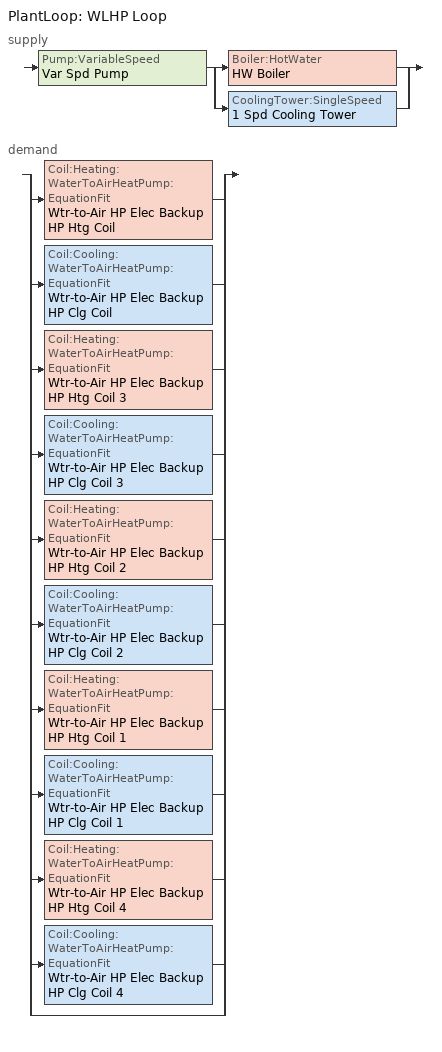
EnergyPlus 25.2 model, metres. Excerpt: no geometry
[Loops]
PlantLoop 'WLHP Loop'
 supply: Pump:VariableSpeed 'Var Spd Pump' > split
  | Boiler:HotWater 'HW Boiler'
  | CoolingTower:SingleSpeed '1 Spd Cooling Tower'
 demand: split
  | Coil:Heating:WaterToAirHeatPump:EquationFit 'Wtr-to-Air HP Elec Backup HP Htg Coil'
  | Coil:Cooling:WaterToAirHeatPump:EquationFit 'Wtr-to-Air HP Elec Backup HP Clg Coil'
  | Coil:Heating:WaterToAirHeatPump:EquationFit 'Wtr-to-Air HP Elec Backup HP Htg Coil 3'
  | Coil:Cooling:WaterToAirHeatPump:EquationFit 'Wtr-to-Air HP Elec Backup HP Clg Coil 3'
  | Coil:Heating:WaterToAirHeatPump:EquationFit 'Wtr-to-Air HP Elec Backup HP Htg Coil 2'
  | Coil:Cooling:WaterToAirHeatPump:EquationFit 'Wtr-to-Air HP Elec Backup HP Clg Coil 2'
  | Coil:Heating:WaterToAirHeatPump:EquationFit 'Wtr-to-Air HP Elec Backup HP Htg Coil 1'
  | Coil:Cooling:WaterToAirHeatPump:EquationFit 'Wtr-to-Air HP Elec Backup HP Clg Coil 1'
  | Coil:Heating:WaterToAirHeatPump:EquationFit 'Wtr-to-Air HP Elec Backup HP Htg Coil 4'
  | Coil:Cooling:WaterToAirHeatPump:EquationFit 'Wtr-to-Air HP Elec Backup HP Clg Coil 4'
  | bypass
[Boiler:HotWater]
HW Boiler: Boiler flow mode=NotModulated; Design water flow rate=Autosize; Efficiency curve temperature evaluation variable=LeavingBoiler; End use subcategory=General; Fuel type=NaturalGas; Maximum part load ratio=1; Minimum part load ratio=0; Nominal capacity=87921.3; Nominal thermal efficiency=0.84; Normalized boiler efficiency curve=Boiler Efficiency; Off cycle parasitic fuel load=0; On cycle parasitic electric load=0; Optimum part load ratio=1; Sizing factor=1; Water outlet upper temperature limit=99
[Coil:Cooling:WaterToAirHeatPump:EquationFit] Cooling power consumption curve=Wtr-to-Air HP Elec Backup HP Clg Coil CoolPowCurve; Fan delay time=60; Gross rated cooling cop=3.81; Gross rated sensible cooling capacity=Autosize; Gross rated total cooling capacity=Autosize; Latent capacity time constant=60; Maximum cycling rate=2.5; Nominal time for condensate removal to begin=0; Part load fraction correlation curve=Wtr-to-Air HP Elec Backup-AutogeneratedPLFCurve; Rated air flow rate=Autosize; Rated entering air dry bulb temperature=27; Rated entering air wet bulb temperature=19; Rated entering water temperature=30; Rated water flow rate=Autosize; Ratio of initial moisture evaporation rate and steady state latent capacity=0; Sensible cooling capacity curve=Wtr-to-Air HP Elec Backup HP Clg Coil SensCoolCapCurve; Total cooling capacity curve=Wtr-to-Air HP Elec Backup HP Clg Coil TotCoolCapCurve
Wtr-to-Air HP Elec Backup HP Clg Coil; Wtr-to-Air HP Elec Backup HP Clg Coil 1; Wtr-to-Air HP Elec Backup HP Clg Coil 2; Wtr-to-Air HP Elec Backup HP Clg Coil 3; Wtr-to-Air HP Elec Backup HP Clg Coil 4
[Coil:Heating:Electric] Availability schedule=Always On Discrete hvac_library; Efficiency=1; Nominal capacity=0
Wtr-to-Air HP Elec Backup Coil; Wtr-to-Air HP Elec Backup Coil 1; Wtr-to-Air HP Elec Backup Coil 2; Wtr-to-Air HP Elec Backup Coil 3; Wtr-to-Air HP Elec Backup Coil 4
[Coil:Heating:WaterToAirHeatPump:EquationFit] Gross rated heating capacity=Autosize; Gross rated heating cop=4.3; Heating capacity curve=Wtr-to-Air HP Elec Backup HP Htg Coil HeatCapCurve; Heating power consumption curve=Wtr-to-Air HP Elec Backup HP Htg Coil HeatPowCurve; Part load fraction correlation curve=Wtr-to-Air HP Elec Backup-AutogeneratedPLFCurve; Rated air flow rate=Autosize; Rated entering air dry bulb temperature=20; Rated entering water temperature=20; Rated water flow rate=Autosize; Ratio of rated heating capacity to rated cooling capacity=1
Wtr-to-Air HP Elec Backup HP Htg Coil; Wtr-to-Air HP Elec Backup HP Htg Coil 1; Wtr-to-Air HP Elec Backup HP Htg Coil 2; Wtr-to-Air HP Elec Backup HP Htg Coil 3; Wtr-to-Air HP Elec Backup HP Htg Coil 4
[CoolingTower:SingleSpeed]
1 Spd Cooling Tower: Basin heater capacity=0; Basin heater setpoint temperature=2; Blowdown calculation mode=ConcentrationRatio; Blowdown concentration ratio=3; Capacity control=FanCycling; Cell control=MinimalCell; Cell maximum water flow rate fraction=2.5; Cell minimum water flow rate fraction=0.33; Design air flow rate=Autosize; Design approach temperature=Autosize; Design fan power=Autosize; Design inlet air dry bulb temperature=35; Design inlet air wet bulb temperature=25; Design u factor times area value=Autosize; Design water flow rate=Autosize; Drift loss percent=0.008; End use subcategory=General; Evaporation loss factor=0.2; Evaporation loss mode=LossFactor; Free convection capacity=0; Free convection nominal capacity sizing factor=0.1; Free convection regime air flow rate=Autocalculate; Free convection regime air flow rate sizing factor=0.1; Free convection regime u factor times area value=Autocalculate; Free convection u factor times area value sizing factor=0.1; Heat rejection capacity and nominal capacity sizing ratio=1.25; Number of cells=1; Performance input method=UFactorTimesAreaAndDesignWaterFlowRate; Sizing factor=1
[DesignSpecification:OutdoorAir] Outdoor air flow air changes per hour=0; Outdoor air flow per person=0; Outdoor air flow per zone=0; Outdoor air flow per zone floor area=0; Outdoor air method=Sum
Core_Zone_Design_OA; Perimeter_Zone_1_Design_OA; Perimeter_Zone_2_Design_OA; Perimeter_Zone_3_Design_OA; Perimeter_Zone_4_Design_OA
[DesignSpecification:OutdoorAir:SpaceList]
Name | Space design specification outdoor air object name 1 | Space name 1
Core Zone 1 DSOA Space List | Core_Zone_Design_OA | Core_Space_1
Prm Zone 1 (South) DSOA Space List | Perimeter_Zone_1_Design_OA | Perimeter_Space_1
Prm Zone 2 (East) DSOA Space List | Perimeter_Zone_2_Design_OA | Perimeter_Space_2
Prm Zone 3 (North) DSOA Space List | Perimeter_Zone_3_Design_OA | Perimeter_Space_3
Prm Zone 4 (West) DSOA Space List | Perimeter_Zone_4_Design_OA | Perimeter_Space_4
[DesignSpecification:ZoneAirDistribution] Minimum zone ventilation efficiency=0; Zone air distribution effectiveness in cooling mode=0.8; Zone air distribution effectiveness in heating mode=0.8
Core Zone 1 Design Spec Zone Air Dist; Prm Zone 1 (South) Design Spec Zone Air Dist; Prm Zone 2 (East) Design Spec Zone Air Dist; Prm Zone 3 (North) Design Spec Zone Air Dist; Prm Zone 4 (West) Design Spec Zone Air Dist
[Fan:OnOff] Availability schedule=Always On Discrete hvac_library; End use subcategory=General; Fan efficiency ratio function of speed ratio curve=Curve Cubic 1; Fan power ratio function of speed ratio curve=Curve Exponent 1; Fan total efficiency=0.6045; Maximum flow rate=0.943895; Motor efficiency=0.8; Motor in airstream fraction=1; Pressure rise=250
Wtr-to-Air HP Elec Backup Fan On Off; Wtr-to-Air HP Elec Backup Fan On Off 1; Wtr-to-Air HP Elec Backup Fan On Off 2; Wtr-to-Air HP Elec Backup Fan On Off 3; Wtr-to-Air HP Elec Backup Fan On Off 4
[PlantEquipmentList]
WLHP Loop Cooling Equipment List: 1 Spd Cooling Tower, CoolingTower:SingleSpeed
WLHP Loop Heating Equipment List: HW Boiler, Boiler:HotWater
[PlantEquipmentOperation:CoolingLoad]
WLHP Loop Cooling Operation Scheme: Load range 1 lower limit=0; Load range 1 upper limit=1000000000; Range 1 equipment list=WLHP Loop Cooling Equipment List
[PlantEquipmentOperation:HeatingLoad]
WLHP Loop Heating Operation Scheme: Load range 1 lower limit=0; Load range 1 upper limit=1000000000; Range 1 equipment list=WLHP Loop Heating Equipment List
[PlantEquipmentOperationSchemes]
WLHP Loop Operation Schemes: Control scheme 1=WLHP Loop Heating Operation Scheme; Control scheme 1 schedule=Always On Discrete; Control scheme 2=WLHP Loop Cooling Operation Scheme; Control scheme 2 schedule=Always On Discrete
[PlantLoop]
WLHP Loop: Common pipe simulation=None; Fluid type=Water; Load distribution scheme=Optimal; Maximum loop flow rate=Autosize; Maximum loop temperature=100; Minimum loop flow rate=0; Minimum loop temperature=0; Plant equipment operation scheme=WLHP Loop Operation Schemes; Plant loop demand calculation scheme=DualSetpointDeadband; Plant loop volume=Autocalculate
[Pump:VariableSpeed]
Var Spd Pump: Design electric power per unit flow rate=348701.1; Design maximum flow rate=0.00473176; Design minimum flow rate=0; Design minimum flow rate fraction=0; Design power consumption=1425; Design power sizing method=PowerPerFlowPerPressure; Design pump head=179352; Design shaft power per unit flow rate per unit head=1.28205; End use subcategory=General; Fraction of motor inefficiencies to fluid stream=0; Motor efficiency=0.9; Pump control type=Continuous; Skin loss radiative fraction=0.5; Coefficient 1 of the part load performance curve=0; Coefficient 2 of the part load performance curve=1; Coefficient 3 of the part load performance curve=0; Coefficient 4 of the part load performance curve=0
[SetpointManager:Scheduled:DualSetpoint]
Min Max Temp w Deadband: Control variable=Temperature; High setpoint schedule=90F_WLHP_TEMP; Low setpoint schedule=40F_WLHP_TEMP
[Sizing:Plant]
WLHP Loop: Coincident sizing factor mode=None; Design loop exit temperature=82; Loop design temperature difference=11; Loop type=Heating; Sizing option=NonCoincident; Zone timesteps in averaging window=1
[Sizing:Zone] Account for dedicated outdoor air system=No; Cooling design air flow method=DesignDay; Cooling design air flow rate=0; Cooling minimum air flow=0; Cooling minimum air flow fraction=0; Cooling minimum air flow per zone floor area=0.000762; Heating design air flow method=DesignDayWithLimit; Heating design air flow rate=0; Heating maximum air flow=0; Heating maximum air flow fraction=0.5; Heating maximum air flow per zone floor area=0; Type of space sum to use=Coincident; Zone cooling design supply air humidity ratio=0.0085; Zone cooling design supply air humidity ratio difference=0.005; Zone cooling design supply air temperature=12.7778; Zone cooling design supply air temperature input method=SupplyAirTemperature; Zone heating design supply air humidity ratio=0.008; Zone heating design supply air temperature=32.2222; Zone heating design supply air temperature difference=11.11; Zone heating design supply air temperature input method=SupplyAirTemperature; Zone humidification design supply air humidity ratio difference=0.005; Zone latent cooling design supply air humidity ratio input method=HumidityRatioDifference; Zone latent heating design supply air humidity ratio input method=HumidityRatioDifference; Zone load sizing method=Sensible Load Only No Latent Load
Name | Design specification outdoor air object | Design specification zone air distribution object | Zone cooling design supply air temperature difference
Core Zone 1 | Core Zone 1 DSOA Space List | Core Zone 1 Design Spec Zone Air Dist | 8.33333
Prm Zone 1 (South) | Prm Zone 1 (South) DSOA Space List | Prm Zone 1 (South) Design Spec Zone Air Dist | 11.1111
Prm Zone 2 (East) | Prm Zone 2 (East) DSOA Space List | Prm Zone 2 (East) Design Spec Zone Air Dist | 11.1111
Prm Zone 3 (North) | Prm Zone 3 (North) DSOA Space List | Prm Zone 3 (North) Design Spec Zone Air Dist | 11.1111
Prm Zone 4 (West) | Prm Zone 4 (West) DSOA Space List | Prm Zone 4 (West) Design Spec Zone Air Dist | 11.1111
[ThermostatSetpoint:DualSetpoint] Cooling setpoint temperature schedule=Cooling Themostat Setpoint; Heating setpoint temperature schedule=Heating Thermostat Setpoint
Core_bottom Setpoints; Perimeter_bot_ZN_1 Setpoints; Perimeter_bot_ZN_2 Setpoints; Perimeter_bot_ZN_3 Setpoints; Perimeter_bot_ZN_4 Setpoints
[ZoneControl:Thermostat] Temperature difference between cutout and setpoint=0
Name | Zone or zonelist | Control 1 | Control type schedule
Core Zone 1 Thermostat | Core Zone 1 | Core_bottom Setpoints | Core Zone 1 Thermostat Schedule
Prm Zone 1 (South) Thermostat | Prm Zone 1 (South) | Perimeter_bot_ZN_1 Setpoints | Prm Zone 1 (South) Thermostat Schedule
Prm Zone 2 (East) Thermostat | Prm Zone 2 (East) | Perimeter_bot_ZN_2 Setpoints | Prm Zone 2 (East) Thermostat Schedule
Prm Zone 3 (North) Thermostat | Prm Zone 3 (North) | Perimeter_bot_ZN_3 Setpoints | Prm Zone 3 (North) Thermostat Schedule
Prm Zone 4 (West) Thermostat | Prm Zone 4 (West) | Perimeter_bot_ZN_4 Setpoints | Prm Zone 4 (West) Thermostat Schedule
[Zone equipment]
Core Zone 1: Core_Zone_Wtr_to_Air_HP_Elec_Backup
Prm Zone 1 (South): Perimeter_Zone_1_Wtr_to_Air_HP_Elec_Backup
Prm Zone 2 (East): Perimeter_Zone_2_Wtr_to_Air_HP_Elec_Backup
Prm Zone 3 (North): Perimeter_Zone_3_Wtr_to_Air_HP_Elec_Backup
Prm Zone 4 (West): Perimeter_Zone_4_Wtr_to_Air_HP_Elec_Backup
[ZoneHVAC:WaterToAirHeatPump] Availability schedule=Always On Discrete hvac_library; Cooling outdoor air flow rate=Autosize; Cooling supply air flow rate=0.943895; Fan placement=BlowThrough; Heat pump coil water flow mode=Cycling; Heating outdoor air flow rate=Autosize; Heating supply air flow rate=0.943895; Maximum outdoor dry bulb temperature for supplemental heater operation=21; Maximum supply air temperature from supplemental heater=Autosize; No load outdoor air flow rate=Autosize; No load supply air flow rate=0.943895; No load supply air flow rate control set to low speed=Yes
Name | Cooling coil | Heating coil | Supplemental heating coil | Supply air fan
Core_Zone_Wtr_to_Air_HP_Elec_Backup | Wtr-to-Air HP Elec Backup HP Clg Coil | Wtr-to-Air HP Elec Backup HP Htg Coil | Wtr-to-Air HP Elec Backup Coil | Wtr-to-Air HP Elec Backup Fan On Off
Perimeter_Zone_1_Wtr_to_Air_HP_Elec_Backup | Wtr-to-Air HP Elec Backup HP Clg Coil 3 | Wtr-to-Air HP Elec Backup HP Htg Coil 3 | Wtr-to-Air HP Elec Backup Coil 3 | Wtr-to-Air HP Elec Backup Fan On Off 3
Perimeter_Zone_2_Wtr_to_Air_HP_Elec_Backup | Wtr-to-Air HP Elec Backup HP Clg Coil 2 | Wtr-to-Air HP Elec Backup HP Htg Coil 2 | Wtr-to-Air HP Elec Backup Coil 2 | Wtr-to-Air HP Elec Backup Fan On Off 2
Perimeter_Zone_3_Wtr_to_Air_HP_Elec_Backup | Wtr-to-Air HP Elec Backup HP Clg Coil 1 | Wtr-to-Air HP Elec Backup HP Htg Coil 1 | Wtr-to-Air HP Elec Backup Coil 1 | Wtr-to-Air HP Elec Backup Fan On Off 1
Perimeter_Zone_4_Wtr_to_Air_HP_Elec_Backup | Wtr-to-Air HP Elec Backup HP Clg Coil 4 | Wtr-to-Air HP Elec Backup HP Htg Coil 4 | Wtr-to-Air HP Elec Backup Coil 4 | Wtr-to-Air HP Elec Backup Fan On Off 4
[Curve:Biquadratic]
Boiler Efficiency: Maximum value of x=1; Maximum value of y=1; Minimum value of x=0; Minimum value of y=0; Coefficient1 constant=1; Coefficient2 x=0; Coefficient3 x 2=0; Coefficient4 y=0; Coefficient5 y 2=0; Coefficient6 x y=0
[Curve:Cubic]
Curve Cubic 1: Maximum curve output=1; Maximum value of x=1.5; Minimum curve output=0.3; Minimum value of x=0.5; Coefficient1 constant=0.338568; Coefficient2 x=1.72644; Coefficient3 x 2=-1.4928; Coefficient4 x 3=0.427762
[Curve:Exponent]
Curve Exponent 1: Maximum curve output=1.5; Maximum value of x=1.5; Minimum curve output=0.01; Minimum value of x=0; Coefficient1 constant=0; Coefficient2 constant=1; Coefficient3 constant=3
[Curve:Linear]
Wtr-to-Air HP Elec Backup-AutogeneratedPLFCurve: Input unit type for x=Dimensionless; Maximum curve output=1; Maximum value of x=1; Minimum curve output=0; Minimum value of x=0; Output unit type=Dimensionless; Coefficient1 constant=0.833746; Coefficient2 x=0.166254
[Curve:QuadLinear] Input unit type for w=Dimensionless; Input unit type for x=Dimensionless; Input unit type for y=Dimensionless; Input unit type for z=Dimensionless; Maximum value of w=100; Maximum value of x=100; Maximum value of y=100; Maximum value of z=100; Minimum value of w=-100; Minimum value of x=-100; Minimum value of y=0; Minimum value of z=0
Name | Coefficient1 constant | Coefficient2 w | Coefficient3 x | Coefficient4 y | Coefficient5 z
Wtr-to-Air HP Elec Backup HP Clg Coil CoolPowCurve | -3.20456 | 0.476565 | 3.16734 | 0.102446 | -0.0381326
Wtr-to-Air HP Elec Backup HP Clg Coil TotCoolCapCurve | -0.681262 | 1.99529 | -0.936119 | 0.0208118 | 0.00843887
Wtr-to-Air HP Elec Backup HP Htg Coil HeatCapCurve | -5.50103 | -0.966888 | 7.70755 | 0.0319289 | 0.0281125
Wtr-to-Air HP Elec Backup HP Htg Coil HeatPowCurve | -7.47518 | 6.40877 | 1.99712 | -0.050683 | 0.0113851
[Curve:QuintLinear]
Wtr-to-Air HP Elec Backup HP Clg Coil SensCoolCapCurve: Input unit type for v=Dimensionless; Input unit type for w=Dimensionless; Input unit type for x=Dimensionless; Input unit type for y=Dimensionless; Input unit type for z=Dimensionless; Maximum value of v=100; Maximum value of w=100; Maximum value of x=100; Maximum value of y=100; Maximum value of z=100; Minimum value of v=-100; Minimum value of w=-100; Minimum value of x=-100; Minimum value of y=0; Minimum value of z=0; Coefficient1 constant=2.24209; Coefficient2 v=7.28913; Coefficient3 w=-9.0608; Coefficient4 x=-0.367294; Coefficient5 y=0.218826; Coefficient6 z=0.00901534
[Schedule:Compact]
Core Zone 1 Thermostat Schedule; Prm Zone 1 (South) Thermostat Schedule; Prm Zone 2 (East) Thermostat Schedule; Prm Zone 3 (North) Thermostat Schedule; Prm Zone 4 (West) Thermostat Schedule: Through: 12/31, For: AllDays, Until: 24:00, 4
[Schedule:Constant] Hourly value=1
Always On Discrete; Always On Discrete hvac_library
[Schedule:Day:Interval]
Deck Temperature Default 16: 24:00, 32.2222, No
Deck Temperature Default 17: 24:00, 4.44444, No
Deck Temperature Summer Design Day 16; Deck Temperature Summer Design Day 17; Deck Temperature Winter Design Day 16; Deck Temperature Winter Design Day 17: 24:00, 12.8, No
Saturdays: 05:00, 26.7, 17:00, 24, 24:00, 26.7, No
Saturdays 1: 05:00, 15.6, 17:00, 21, 24:00, 15.6, No
Sundays: 24:00, 26.7, No
Sundays 2: 24:00, 15.6, No
Weekday: 05:00, 15.6, 22:00, 21, 24:00, 15.6, No
Weekdays: 05:00, 26.7, 22:00, 24, 24:00, 26.1005, No
[Schedule:Week:Daily]
40F_WLHP_TEMP Week Rule - Jan1-Dec31: Deck Temperature Default 17, Deck Temperature Default 17, Deck Temperature Default 17, Deck Temperature Default 17, Deck Temperature Default 17, Deck Temperature Default 17, Deck Temperature Default 17, Deck Temperature Default 17, Deck Temperature Summer Design Day 17, Deck Temperature Winter Design Day 17, Deck Temperature Default 17, Deck Temperature Default 17
90F_WLHP_TEMP Week Rule - Jan1-Dec31: Deck Temperature Default 16, Deck Temperature Default 16, Deck Temperature Default 16, Deck Temperature Default 16, Deck Temperature Default 16, Deck Temperature Default 16, Deck Temperature Default 16, Deck Temperature Default 16, Deck Temperature Summer Design Day 16, Deck Temperature Winter Design Day 16, Deck Temperature Default 16, Deck Temperature Default 16
Cooling Themostat Setpoint Week Rule - Jan1-Jan2: Weekdays, Weekdays, Weekdays, Weekdays, Weekdays, Weekdays, Saturdays, Weekdays, Weekdays, Weekdays, Weekdays, Weekdays
Cooling Themostat Setpoint Week Rule - Jan3-Dec31: Sundays, Weekdays, Weekdays, Weekdays, Weekdays, Weekdays, Saturdays, Weekdays, Weekdays, Weekdays, Weekdays, Weekdays
Heating Thermostat Setpoint Week Rule - Jan1-Jan2: Weekday, Weekday, Weekday, Weekday, Weekday, Weekday, Saturdays 1, Weekday, Weekday, Weekday, Weekday, Weekday
Heating Thermostat Setpoint Week Rule - Jan3-Dec31: Sundays 2, Weekday, Weekday, Weekday, Weekday, Weekday, Saturdays 1, Weekday, Weekday, Weekday, Weekday, Weekday
[Schedule:Year]
40F_WLHP_TEMP: 40F_WLHP_TEMP Week Rule - Jan1-Dec31, 1, 1, 12, 31
90F_WLHP_TEMP: 90F_WLHP_TEMP Week Rule - Jan1-Dec31, 1, 1, 12, 31
Cooling Themostat Setpoint: Cooling Themostat Setpoint Week Rule - Jan1-Jan2, 1, 1, 1, 2, Cooling Themostat Setpoint Week Rule - Jan3-Dec31, 1, 3, 12, 31
Heating Thermostat Setpoint: Heating Thermostat Setpoint Week Rule - Jan1-Jan2, 1, 1, 1, 2, Heating Thermostat Setpoint Week Rule - Jan3-Dec31, 1, 3, 12, 31
